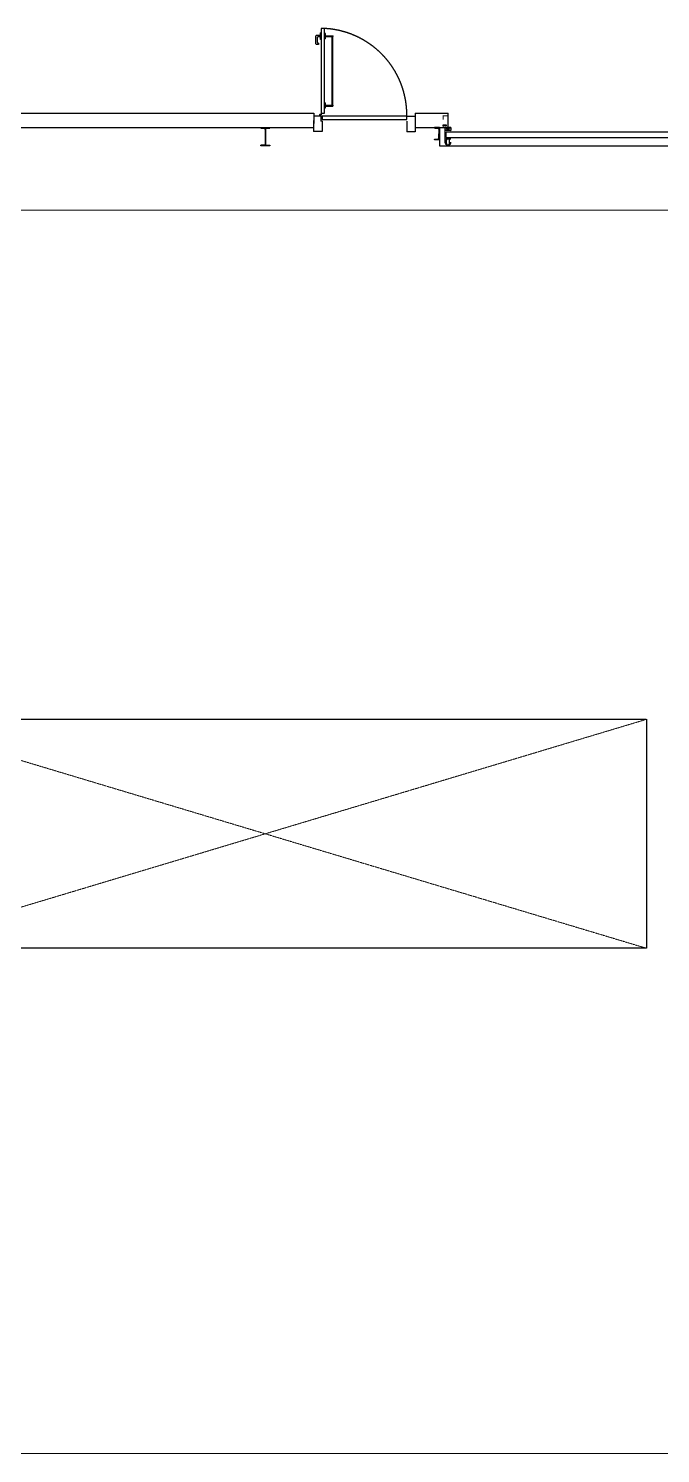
# Model space of a CAD drawing. Header units: metres. Extents: x 134472 to 303672, y 136880 to 366415.
# Drawn here: x 214992 to 223279, y 335233 to 353897 of the extents above; entities that cross this region are included whole.
import ezdxf

# ---------------------------------------------------------------- set-up
doc = ezdxf.new("R2010")
doc.units = ezdxf.units.M
doc.header["$LTSCALE"] = 2
doc.header["$MEASUREMENT"] = 0
doc.linetypes.add('Planta_2$0$CACHE', pattern=[0.375, 0.25, -0.125])
doc.linetypes.add('STYLE_12', pattern=[0.46875, 0.3125, -0.15625])
doc.layers.add('0.03TEN', color=8, linetype='STYLE_12', lineweight=5)
doc.layers.add('0.30', color=1, linetype='Continuous', lineweight=30)
for name, color, linetype in [('0.1TEN', 133, 'Planta_2$0$CACHE'), ('1', 5, 'Continuous'), ('CFD-Shell Sectional doors', 7, 'Continuous')]:
    doc.layers.add(name, color=color, linetype=linetype)

msp = doc.modelspace()

# ---------------------------------------------------------------- linework, layer by layer
msp.add_line((219951.586, 352703.432), (219951.651, 352748.432))
at = {"flags": 128}
for points in [[(218830.315, 353897.06), (218828.705, 352787.061)], [(218875.156, 353896.995), (218830.156, 353897.06)], [(218873.705, 352786.996), (218875.315, 353896.994)], [(219953.154, 352747.144), (219953.207, 352751.959), (219953.24, 352756.774), (219953.252, 352761.59), (219953.244, 352766.405), (219953.215, 352771.22), (219953.166, 352776.036), (219953.097, 352780.85), (219953.007, 352785.665), (219952.897, 352790.479), (219952.767, 352795.293), (219952.616, 352800.106), (219952.444, 352804.918), (219952.253, 352809.73), (219952.041, 352814.541), (219951.808, 352819.351), (219951.555, 352824.159), (219951.327, 352828.203), (219951.084, 352832.245), (219950.827, 352836.287), (219950.555, 352840.327), (219950.269, 352844.367), (219949.969, 352848.405), (219949.654, 352852.443), (219949.325, 352856.479), (219948.981, 352860.514), (219948.623, 352864.548), (219948.251, 352868.581), (219947.864, 352872.612), (219947.463, 352876.642), (219947.048, 352880.67), (219946.618, 352884.697), (219946.174, 352888.722), (219945.716, 352892.746), (219945.243, 352896.768), (219944.756, 352900.788), (219944.254, 352904.807), (219943.739, 352908.823), (219943.209, 352912.838), (219942.665, 352916.851), (219942.106, 352920.862), (219941.533, 352924.871), (219940.946, 352928.878), (219940.345, 352932.883), (219939.729, 352936.885), (219939.099, 352940.886), (219938.455, 352944.884), (219937.796, 352948.88), (219937.124, 352952.873), (219936.437, 352956.864), (219935.736, 352960.853), (219935.02, 352964.839), (219934.291, 352968.822), (219933.547, 352972.803), (219932.789, 352976.781), (219932.017, 352980.757), (219931.23, 352984.729), (219930.43, 352988.699), (219929.615, 352992.666), (219928.787, 352996.63), (219927.944, 353000.591), (219927.087, 353004.549), (219926.216, 353008.504), (219925.331, 353012.456), (219924.432, 353016.404), (219923.519, 353020.35), (219922.591, 353024.292), (219921.65, 353028.231), (219920.695, 353032.166), (219919.726, 353036.098), (219918.742, 353040.027), (219917.745, 353043.952), (219916.734, 353047.873), (219915.708, 353051.791), (219914.669, 353055.705), (219913.616, 353059.615), (219912.549, 353063.522), (219911.468, 353067.425), (219910.373, 353071.323), (219909.264, 353075.218), (219908.142, 353079.109), (219907.005, 353082.996), (219905.855, 353086.879), (219904.691, 353090.758), (219903.513, 353094.633), (219902.321, 353098.503), (219901.115, 353102.369), (219899.896, 353106.231), (219898.663, 353110.088), (219897.416, 353113.941), (219896.155, 353117.79), (219894.881, 353121.634), (219893.593, 353125.473), (219892.291, 353129.308), (219890.976, 353133.138), (219889.647, 353136.963), (219888.304, 353140.784), (219886.948, 353144.6), (219885.578, 353148.411), (219884.195, 353152.217), (219882.798, 353156.018), (219881.388, 353159.814), (219879.964, 353163.606), (219878.527, 353167.392), (219877.076, 353171.173), (219875.612, 353174.948), (219874.134, 353178.719), (219872.643, 353182.484), (219871.138, 353186.244), (219869.62, 353189.998), (219868.089, 353193.747), (219866.544, 353197.491), (219864.986, 353201.229), (219863.415, 353204.961), (219861.83, 353208.688), (219860.232, 353212.409), (219858.621, 353216.124), (219856.996, 353219.834), (219855.359, 353223.538), (219853.708, 353227.236), (219852.044, 353230.928), (219850.367, 353234.614), (219848.676, 353238.294), (219846.973, 353241.968), (219845.257, 353245.636), (219843.527, 353249.298), (219841.785, 353252.953), (219840.029, 353256.603), (219838.261, 353260.246), (219836.479, 353263.883), (219834.685, 353267.513), (219832.877, 353271.137), (219831.057, 353274.755), (219829.224, 353278.366), (219827.378, 353281.97), (219825.519, 353285.568), (219823.648, 353289.16), (219821.763, 353292.744), (219819.866, 353296.322), (219817.956, 353299.893), (219816.034, 353303.457), (219814.099, 353307.015), (219812.151, 353310.565), (219810.19, 353314.109), (219808.217, 353317.645), (219806.231, 353321.175), (219804.233, 353324.697), (219802.222, 353328.212), (219800.198, 353331.72), (219798.162, 353335.221), (219796.114, 353338.714), (219794.053, 353342.2), (219791.98, 353345.679), (219789.894, 353349.15), (219787.796, 353352.614), (219785.686, 353356.071), (219783.563, 353359.519), (219781.428, 353362.961), (219779.281, 353366.394), (219777.122, 353369.82), (219774.951, 353373.239), (219772.767, 353376.649), (219770.571, 353380.052), (219768.363, 353383.447), (219766.143, 353386.834), (219763.911, 353390.213), (219761.667, 353393.584), (219759.411, 353396.947), (219757.143, 353400.302), (219754.863, 353403.649), (219752.571, 353406.988), (219750.267, 353410.318), (219747.952, 353413.641), (219745.624, 353416.955), (219743.285, 353420.261), (219740.934, 353423.558), (219738.571, 353426.847), (219736.197, 353430.128), (219733.811, 353433.4), (219731.413, 353436.663), (219729.004, 353439.918), (219726.583, 353443.165), (219724.15, 353446.402), (219721.706, 353449.631), (219719.25, 353452.852), (219716.783, 353456.063), (219714.305, 353459.266), (219711.815, 353462.46), (219709.314, 353465.645), (219706.801, 353468.821), (219704.278, 353471.988), (219701.743, 353475.146), (219699.196, 353478.295), (219696.639, 353481.435), (219694.07, 353484.566), (219691.49, 353487.687), (219688.899, 353490.8), (219686.297, 353493.903), (219683.684, 353496.997), (219681.06, 353500.081), (219678.425, 353503.157), (219675.779, 353506.222), (219673.123, 353509.279), (219670.455, 353512.326), (219667.776, 353515.363), (219665.087, 353518.391), (219662.387, 353521.409), (219659.676, 353524.417), (219656.954, 353527.416), (219654.222, 353530.405), (219651.479, 353533.385), (219648.726, 353536.354), (219645.962, 353539.314), (219643.187, 353542.264), (219640.402, 353545.204), (219637.606, 353548.134), (219634.8, 353551.054), (219631.984, 353553.964), (219629.157, 353556.864), (219626.32, 353559.754), (219623.473, 353562.633), (219620.615, 353565.503), (219617.748, 353568.362), (219614.87, 353571.211), (219611.982, 353574.05), (219609.083, 353576.879), (219606.175, 353579.697), (219603.257, 353582.505), (219600.329, 353585.303), (219597.391, 353588.09), (219594.443, 353590.866), (219591.485, 353593.632), (219588.517, 353596.388), (219585.539, 353599.132), (219582.552, 353601.867), (219579.555, 353604.59), (219576.548, 353607.303), (219573.532, 353610.005), (219570.506, 353612.697), (219567.47, 353615.377), (219564.425, 353618.047), (219561.371, 353620.706), (219558.307, 353623.354), (219555.233, 353625.991), (219552.15, 353628.617), (219549.058, 353631.232), (219545.957, 353633.836), (219542.846, 353636.429), (219539.726, 353639.01), (219536.597, 353641.581), (219533.458, 353644.141), (219530.311, 353646.689), (219527.155, 353649.226), (219523.989, 353651.752), (219520.815, 353654.266), (219517.631, 353656.77), (219514.439, 353659.262), (219511.238, 353661.742), (219508.028, 353664.211), (219504.809, 353666.669), (219501.582, 353669.115), (219498.346, 353671.55), (219495.101, 353673.973), (219491.847, 353676.384), (219488.585, 353678.784), (219485.315, 353681.172), (219482.036, 353683.549), (219478.748, 353685.914), (219475.453, 353688.267), (219472.148, 353690.609), (219468.836, 353692.938), (219465.515, 353695.256), (219462.186, 353697.562), (219458.849, 353699.856), (219455.503, 353702.138), (219452.15, 353704.408), (219448.788, 353706.667), (219445.419, 353708.913), (219442.041, 353711.147), (219438.655, 353713.369), (219435.262, 353715.579), (219431.861, 353717.777), (219428.451, 353719.963), (219425.035, 353722.137), (219421.61, 353724.298), (219418.178, 353726.448), (219414.738, 353728.585), (219411.29, 353730.71), (219407.835, 353732.822), (219404.373, 353734.922), (219400.903, 353737.01), (219397.425, 353739.086), (219393.94, 353741.149), (219390.448, 353743.199), (219386.949, 353745.238), (219383.442, 353747.263), (219379.928, 353749.277), (219376.407, 353751.277), (219372.879, 353753.265), (219369.344, 353755.241), (219365.802, 353757.204), (219362.253, 353759.154), (219358.697, 353761.092), (219355.134, 353763.017), (219351.564, 353764.929), (219347.987, 353766.828), (219344.404, 353768.715), (219340.814, 353770.589), (219337.217, 353772.45), (219333.614, 353774.298), (219330.004, 353776.134), (219326.388, 353777.956), (219322.765, 353779.766), (219319.136, 353781.563), (219315.5, 353783.347), (219311.858, 353785.118), (219308.21, 353786.875), (219304.555, 353788.62), (219300.894, 353790.352), (219297.227, 353792.071), (219293.554, 353793.777), (219289.875, 353795.469), (219286.19, 353797.149), (219282.499, 353798.815), (219278.803, 353800.468), (219275.1, 353802.108), (219271.391, 353803.735), (219267.677, 353805.349), (219263.957, 353806.949), (219260.231, 353808.536), (219256.5, 353810.11), (219252.763, 353811.671), (219249.02, 353813.218), (219245.272, 353814.752), (219241.519, 353816.272), (219237.76, 353817.779), (219233.996, 353819.273), (219230.226, 353820.753), (219226.452, 353822.22), (219222.672, 353823.673), (219218.887, 353825.113), (219215.096, 353826.539), (219211.301, 353827.952), (219207.501, 353829.352), (219203.696, 353830.737), (219199.886, 353832.109), (219196.07, 353833.468), (219192.251, 353834.813), (219188.426, 353836.144), (219184.597, 353837.462), (219180.763, 353838.766), (219176.924, 353840.057), (219173.081, 353841.333), (219169.233, 353842.596), (219165.381, 353843.846), (219161.525, 353845.081), (219157.664, 353846.303), (219153.798, 353847.511), (219149.929, 353848.706), (219146.055, 353849.886), (219142.177, 353851.053), (219138.295, 353852.206), (219134.409, 353853.345), (219130.518, 353854.47), (219126.624, 353855.582), (219122.726, 353856.679), (219118.824, 353857.763), (219114.918, 353858.833), (219111.008, 353859.888), (219107.095, 353860.93), (219103.178, 353861.958), (219099.257, 353862.972), (219095.333, 353863.972), (219091.405, 353864.957), (219087.474, 353865.929), (219083.539, 353866.887), (219079.601, 353867.831), (219075.659, 353868.761), (219071.714, 353869.676), (219067.766, 353870.578), (219063.815, 353871.466), (219059.861, 353872.339), (219055.903, 353873.199), (219051.943, 353874.044), (219047.979, 353874.875), (219044.013, 353875.692), (219040.043, 353876.495), (219036.071, 353877.284), (219032.096, 353878.059), (219028.119, 353878.819), (219024.138, 353879.566), (219020.155, 353880.298), (219016.17, 353881.016), (219012.182, 353881.72), (219008.191, 353882.409), (219004.198, 353883.084), (219000.203, 353883.746), (218996.205, 353884.392), (218992.205, 353885.025), (218988.203, 353885.643), (218984.199, 353886.247), (218977.805, 353887.181), (218971.398, 353888.079), (218964.968, 353888.941), (218958.506, 353889.768), (218955.26, 353890.168), (218952.004, 353890.559), (218948.735, 353890.941), (218945.452, 353891.315), (218942.155, 353891.68), (218938.843, 353892.036), (218935.514, 353892.383), (218932.167, 353892.722), (218928.802, 353893.052), (218925.416, 353893.374), (218922.01, 353893.687), (218918.581, 353893.992), (218915.129, 353894.288), (218911.653, 353894.576), (218908.152, 353894.855), (218904.624, 353895.126), (218901.068, 353895.388), (218897.484, 353895.643), (218893.87, 353895.889), (218890.225, 353896.126), (218886.548, 353896.355), (218882.838, 353896.577), (218879.094, 353896.79), (218875.315, 353896.994)], [(218759.866, 353697.162), (218760.011, 353797.162)], [(218820.025, 353807.075), (218770.025, 353807.147)], [(218779.887, 353712.133), (218779.989, 353782.133)], [(218795.459, 353707.11), (218784.88, 353707.125)], [(218819.996, 353787.075), (218784.996, 353787.125)], [(218795.459, 353707.11), (218795.43, 353687.11)], [(218819.945, 353752.075), (218820.076, 353842.074)], [(218829.945, 353752.06), (218819.945, 353752.075)], [(218830.076, 353842.06), (218820.076, 353842.074)], [(218884.96, 353761.98), (218874.96, 353761.995)], [(218885.061, 353831.98), (218875.061, 353831.995)], [(218884.96, 353761.98), (218885.061, 353831.98)], [(218885, 353789.98), (218890, 353789.973)], [(218885.021, 353803.98), (218890.021, 353803.973)], [(218890.021, 353803.973), (218890, 353789.973)], [(218890.003, 353791.973), (218985.003, 353791.835)], [(218890.018, 353801.973), (218985.018, 353801.835)], [(218969.043, 353791.858), (218967.738, 352891.859)], [(218978.712, 353791.844), (218977.406, 352891.845)], [(218985.003, 353791.835), (218985.018, 353801.835)], [(218795.43, 353687.11), (218769.851, 353687.147)], [(218807.006, 352759.504), (218810.313, 352747.088)], [(218821.611, 352757.121), (218828.672, 352764.161)], [(218823.729, 352754.997), (218831.67, 352762.915)], [(218828.705, 352787.061), (218828.672, 352764.161)], [(218828.705, 352787.061), (218873.705, 352786.996)], [(218828.709, 352790.061), (218863.709, 352790.01)], [(218831.705, 352787.057), (218831.67, 352762.915)], [(218863.709, 352790.01), (218863.705, 352787.01)], [(218883.799, 352851.981), (218873.799, 352851.996)], [(218883.901, 352921.981), (218873.901, 352921.996)], [(218883.901, 352921.981), (218883.799, 352851.981)], [(218883.84, 352879.981), (218888.84, 352879.974)], [(218883.86, 352893.981), (218888.86, 352893.974)], [(218888.84, 352879.974), (218888.86, 352893.974)], [(218888.843, 352881.974), (218983.842, 352881.836)], [(218888.857, 352891.974), (218983.857, 352891.836)], [(218983.857, 352891.836), (218983.842, 352881.836)], [(218731.647, 352747.202), (218731.357, 352547.202)], [(218826.647, 352747.064), (218731.647, 352747.202)], [(218811.743, 352753.376), (218812.62, 352750.084)], [(218826.651, 352750.064), (218812.62, 352750.084)], [(218826.647, 352747.064), (218826.557, 352685.064)], [(218841.557, 352685.042), (218826.557, 352685.064)], [(218826.651, 352750.064), (218826.647, 352747.064)], [(218841.557, 352685.042), (218841.357, 352547.042)], [(218841.651, 352750.042), (218841.586, 352705.042)], [(218841.586, 352705.042), (219951.586, 352703.432)], [(219951.651, 352748.432), (218841.651, 352750.042)], [(219951.557, 352683.591), (219951.357, 352545.591)], [(220061.647, 352745.432), (219951.647, 352745.591)], [(220061.647, 352745.432), (220061.356, 352545.432)], [(220381.702, 352599.317), (220381.697, 352359.689)], [(220451.593, 352599.315), (220451.589, 352409.61)], [(220451.593, 352599.315), (220531.468, 352559.376)], [(220451.593, 352559.377), (220531.469, 352599.313)], [(220531.469, 352599.313), (220531.468, 352559.376)], [(218841.357, 352547.042), (218731.357, 352547.202)], [(220061.356, 352545.432), (219951.357, 352545.591)], [(220451.59, 352453.239), (220531.466, 352453.238)], [(220531.468, 352559.376), (220451.593, 352559.377)], [(220467.081, 352471.521), (220467.082, 352541.095)], [(220467.081, 352471.521), (223526, 352471.449)], [(223526.002, 352541.023), (220467.082, 352541.095)], [(220471.558, 352391.498), (220471.559, 352433.27)], [(220511.496, 352391.497), (220511.497, 352433.269)], [(220381.697, 352359.689), (223611.379, 352359.613)]]:
    msp.add_lwpolyline(points, dxfattribs=at)
for centre, radius, start, end in [((220491.527, 352409.609), 39.938, 179.9987716, 359.9987716), ((220491.527, 352391.498), 19.969, 179.9987717, 359.9987717), ((220491.528, 352433.27), 19.969, 359.9987716, 179.9987716)]:
    msp.add_arc(centre, radius, start, end)
for centre, major_axis, ratio, start_param, end_param in [((218769.866, 353697.147), (-7.071, 7.071), 0.999999999, 0.783947279, 2.354743605), ((218770.011, 353797.147), (-7.071, 7.071), 0.999999999, 5.496336259, 7.067132586), ((218784.887, 353712.125), (-3.536, 3.536), 0.999999999, 0.783947279, 2.354743605), ((218784.989, 353782.125), (3.536, 3.536), 1, 0.783947279, 2.354743605), ((218816.669, 352762.078), (-7.071, 7.071), 0.999999999, 3.9355406, 9.423327073)]:
    msp.add_ellipse(centre, major_axis=major_axis, ratio=ratio, start_param=start_param, end_param=end_param)
msp.add_ellipse((218816.669, 352762.078), major_axis=(-4.95, 4.95), ratio=1)
at = {"layer": '0.03TEN', "linetype": 'Continuous', "lineweight": 0}
for p, q in [((206276.586, 351515.91), (260066.583, 351515.91)), ((206276.586, 335232.723), (260066.586, 335232.723))]:
    msp.add_line(p, q, dxfattribs=at)
at = {"layer": '0.03TEN', "flags": 128}
for points in [[(213096.586, 341849.317), (223096.586, 344849.317)], [(213096.586, 344849.317), (223096.586, 341849.317)]]:
    msp.add_lwpolyline(points, dxfattribs=at)
at = {"layer": '0.1TEN', "ltscale": 10}
msp.add_lwpolyline([(213096.586, 344849.317), (223096.586, 344849.317), (223096.586, 341849.317), (213096.586, 341849.317)], close=True, dxfattribs=at)
at = {"layer": '0.30', "linetype": 'Continuous'}
for p, q in [((218731.737, 352789.317), (218731.432, 352599.317)), ((220061.815, 352789.317), (220061.815, 352599.317)), ((220496.647, 352599.317), (220496.647, 352789.317))]:
    msp.add_line(p, q, dxfattribs=at)
at = {"layer": '0.30', "flags": 128}
for points in [[(211596.586, 352789.317), (218731.737, 352789.317)], [(220061.815, 352789.317), (220496.647, 352789.317)], [(209841.585, 352599.317), (218731.737, 352599.317)], [(220061.815, 352599.317), (220496.647, 352599.317)]]:
    msp.add_lwpolyline(points, dxfattribs=at)
at = {"layer": '1', "color": 5, "linetype": 'Continuous', "ltscale": 2}
for p, q in [((218036.586, 352589.517), (218036.586, 352599.317)), ((218036.586, 352589.517), (218078.486, 352589.517)), ((218093.486, 352574.517), (218093.486, 352384.117)), ((218099.686, 352574.517), (218099.686, 352384.117)), ((218114.686, 352589.517), (218156.586, 352589.517)), ((220381.702, 352599.329), (220316.702, 352599.329)), ((220316.702, 352599.329), (220316.702, 352596.506)), ((220321.763, 352591.024), (220364.539, 352587.602)), ((220374.202, 352577.135), (220374.202, 352519.329)), ((220381.702, 352599.329), (220381.702, 352519.329)), ((220316.702, 352439.329), (220316.702, 352442.151)), ((220381.702, 352439.329), (220316.702, 352439.329)), ((220321.763, 352447.634), (220364.539, 352451.056)), ((220374.202, 352461.522), (220374.202, 352519.329)), ((220381.702, 352439.329), (220381.702, 352519.329)), ((218078.486, 352369.117), (218036.586, 352369.117)), ((218114.686, 352369.117), (218156.586, 352369.117))]:
    msp.add_line(p, q, dxfattribs=at)
for points in [[(218036.586, 352599.317), (218156.586, 352599.317), (218156.586, 352589.517)], [(218156.586, 352369.117), (218156.586, 352359.317), (218036.586, 352359.317), (218036.586, 352369.117)]]:
    msp.add_lwpolyline(points, dxfattribs=at)
for centre, radius, start, end in [((218078.486, 352574.517), 15, 0, 90), ((218114.686, 352574.517), 15, 90, 180), ((220322.202, 352596.506), 5.5, 180, 265.4260787), ((220363.702, 352577.135), 10.5, 0, 85.4260787), ((218078.486, 352384.117), 15, 270, 0), ((218114.686, 352384.117), 15, 180, 270), ((220322.202, 352442.151), 5.5, 94.5739213, 180), ((220363.702, 352461.522), 10.5, 274.5739213, 0)]:
    msp.add_arc(centre, radius, start, end, dxfattribs=at)
at = {"layer": 'CFD-Shell Sectional doors', "const_width": 11.494, "flags": 128}
msp.add_lwpolyline([(220428.447, 352636.655), (220428.446, 352595.275), (220496.647, 352595.273), (220496.651, 352752.506), (220428.45, 352752.507), (220428.449, 352703.771)], dxfattribs=at)
at = {"layer": 'CFD-Shell Sectional doors', "flags": 128}
msp.add_lwpolyline([(220531.469, 352599.313), (220451.732, 352599.246)], dxfattribs=at)
at = {"layer": 'CFD-Shell Sectional doors'}
msp.add_3dface([(220468.844, 352636.589), (220468.843, 352622.029), (220428.447, 352622.095), (220428.447, 352636.655)], dxfattribs=at)

doc.saveas('drawing.dxf')
